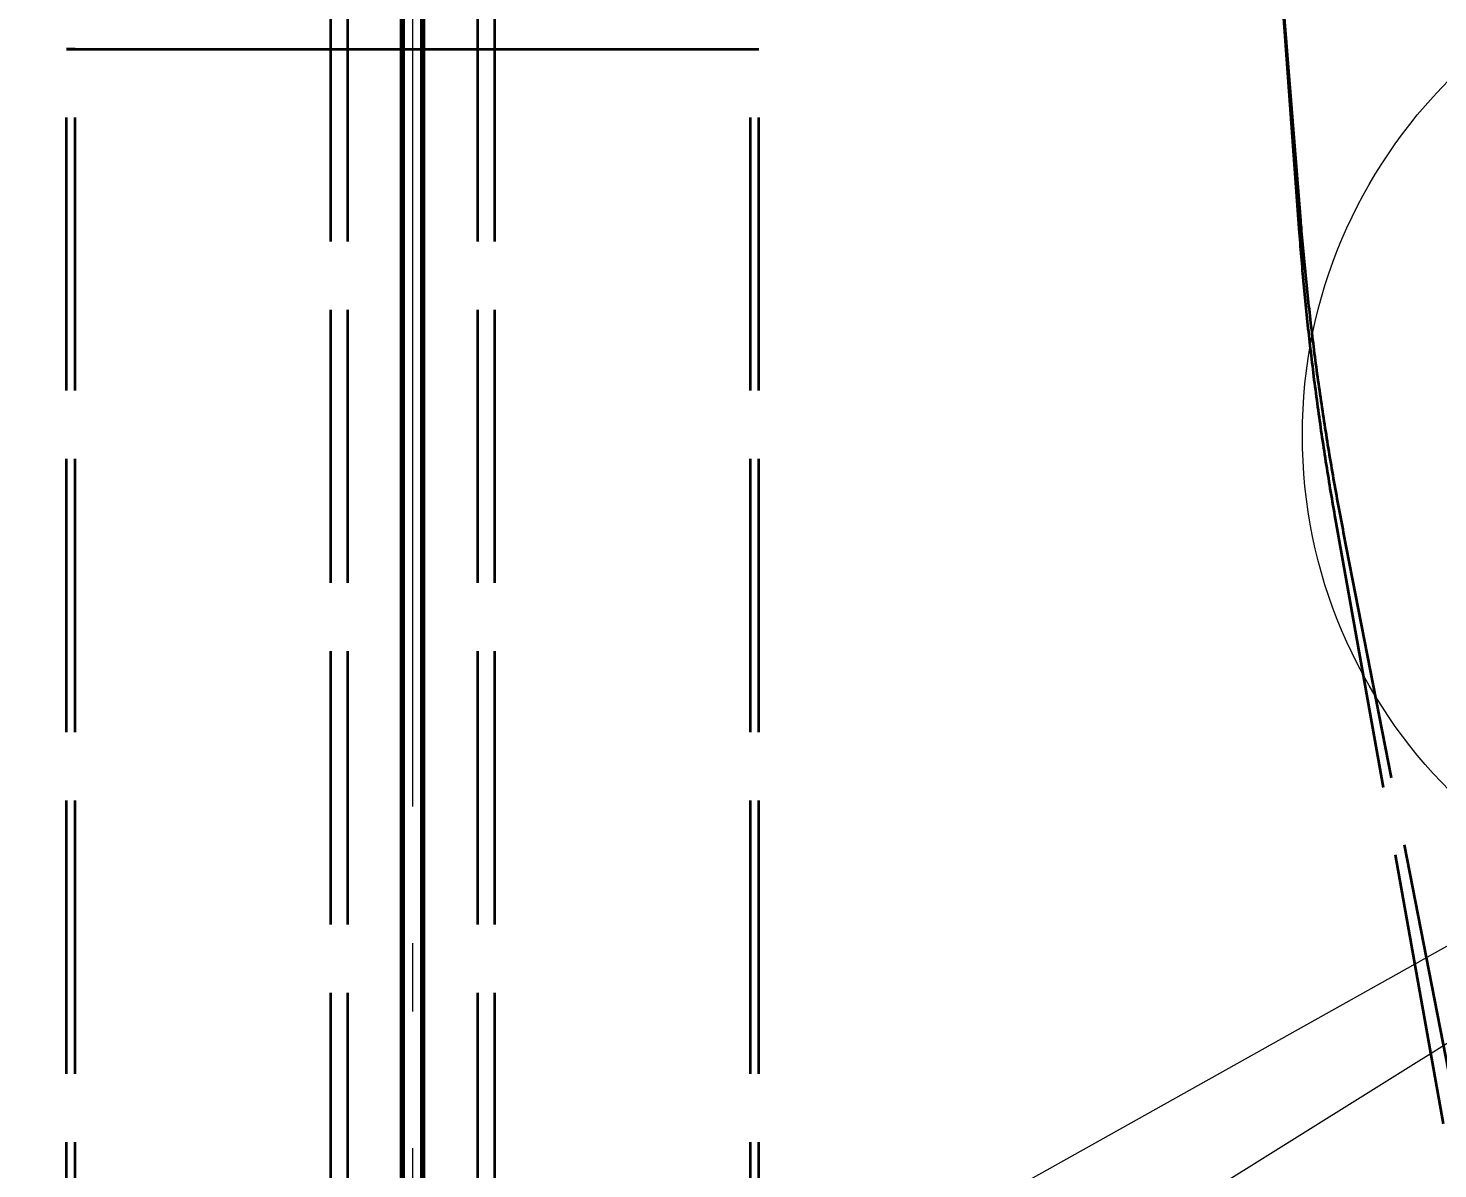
# Model space of a CAD drawing. Header units: millimetres. Extents: x 0 to 2382, y 0 to 420.
# Drawn here: x 153.87 to 174.5, y 271.11 to 287.81 of the extents above; entities that cross this region are included whole.
import ezdxf

# ---------------------------------------------------------------- set-up
doc = ezdxf.new("R2010")
doc.units = ezdxf.units.MM
doc.linetypes.add('IRAM-E-TRAZOS', pattern=[5, 4, -1])
doc.linetypes.add('IRAM-F-TRAZO-PUNTO', pattern=[20, 15, -2, 1, -2])
for name, color, linetype, lineweight in [('01-VISIBLE', 7, 'CONTINUOUS', 70), ('02-OCULTA', 4, 'IRAM-E-TRAZOS', 35), ('03-EJE', 1, 'IRAM-F-TRAZO-PUNTO', 18), ('04-COTA', 3, 'CONTINUOUS', 18), ('08-FINA', 5, 'CONTINUOUS', 18)]:
    doc.layers.add(name, color=color, linetype=linetype, lineweight=lineweight)
doc.styles.add('ISO3098', font='isocpeur.ttf')
doc.dimstyles.new('FLAMA-IRAM', dxfattribs={"dimtxt": 3.5, "dimasz": 3.5, "dimexe": 2, "dimexo": 1.5, "dimgap": 1, "dimtad": 1, "dimdec": 1, "dimtxsty": 'ISO3098', "dimblk": 'IRAM_FLECHA', "dimblk1": 'IRAM_FLECHA', "dimblk2": 'IRAM_FLECHA', "dimcen": 2.5, "dimclrd": 256, "dimclre": 256, "dimclrt": 256, "dimazin": 3, "dimtfac": 1, "dimtmove": 0, "dimatfit": 3, "dimlwd": 18, "dimlwe": 18})

# ---------------------------------------------------------------- blocks, each defined once
blk = doc.blocks.new('IRAM_FLECHA')
blk.add_solid([(0, 0), (-1, 0.125), (-1, -0.125)])

msp = doc.modelspace()

# ---------------------------------------------------------------- linework, layer by layer
at = {"layer": '01-VISIBLE'}
for p, q in [((159.35, 235.587), (159.35, 297.4)), ((159.65, 235.587), (159.65, 297.4))]:
    msp.add_line(p, q, dxfattribs=at)
at = {"layer": '02-OCULTA'}
for p, q in [((158.3, 219.685), (158.3, 312.118)), ((158.55, 219.685), (158.55, 312.118)), ((160.45, 219.685), (160.45, 312.118)), ((160.7, 219.685), (160.7, 312.118)), ((159.35, 229.6), (159.35, 297.4)), ((159.65, 229.6), (159.65, 297.4)), ((172.478, 284.812), (172.221, 288.295)), ((172.494, 284.991), (172.235, 288.2)), ((154.434, 267.5), (154.434, 287.5)), ((154.56, 287.5), (154.434, 287.5)), ((154.56, 267.5), (154.56, 287.5)), ((164.44, 287.5), (164.566, 287.5)), ((164.44, 267.5), (164.44, 287.5)), ((164.566, 267.5), (164.566, 287.5)), ((174.581, 271.766), (173.004, 280.622)), ((174.779, 271.926), (173.122, 280.424))]:
    msp.add_line(p, q, dxfattribs=at)
for points in [[(154.434, 287.5), (154.484, 287.5), (154.534, 287.5), (154.584, 287.5), (154.634, 287.5), (154.685, 287.5), (154.735, 287.5), (154.785, 287.5), (154.835, 287.5), (154.885, 287.5), (154.935, 287.5), (154.986, 287.5), (155.036, 287.5), (155.086, 287.5), (155.136, 287.5), (155.186, 287.5), (155.236, 287.5), (155.287, 287.5), (155.337, 287.5), (155.387, 287.5), (155.437, 287.5), (155.487, 287.5), (155.537, 287.5), (155.588, 287.5), (155.638, 287.5), (155.688, 287.5), (155.738, 287.5), (155.788, 287.5), (155.838, 287.5), (155.888, 287.5), (155.939, 287.5), (155.989, 287.5), (156.039, 287.5), (156.089, 287.5), (156.139, 287.5), (156.189, 287.5), (156.24, 287.5), (156.29, 287.5), (156.34, 287.5), (156.39, 287.5), (156.44, 287.5), (156.49, 287.5), (156.541, 287.5), (156.591, 287.5), (156.641, 287.5), (156.691, 287.5), (156.741, 287.5), (156.791, 287.5), (156.842, 287.5), (156.892, 287.5), (156.942, 287.5), (156.992, 287.5), (157.042, 287.5), (157.092, 287.5), (157.142, 287.5), (157.193, 287.5), (157.243, 287.5), (157.293, 287.5), (157.343, 287.5), (157.393, 287.5), (157.443, 287.5), (157.494, 287.5), (157.544, 287.5), (157.594, 287.5), (157.644, 287.5), (157.694, 287.5), (157.744, 287.5), (157.795, 287.5), (157.845, 287.5), (157.895, 287.5), (157.945, 287.5), (157.995, 287.5), (158.045, 287.5), (158.096, 287.5), (158.146, 287.5), (158.196, 287.5), (158.246, 287.5), (158.296, 287.5), (158.346, 287.5), (158.396, 287.5), (158.447, 287.5), (158.497, 287.5), (158.547, 287.5), (158.597, 287.5), (158.647, 287.5), (158.697, 287.5), (158.748, 287.5), (158.798, 287.5), (158.848, 287.5), (158.898, 287.5), (158.948, 287.5), (158.998, 287.5), (159.049, 287.5), (159.099, 287.5), (159.149, 287.5), (159.199, 287.5), (159.249, 287.5), (159.299, 287.5), (159.35, 287.5), (159.4, 287.5), (159.45, 287.5), (159.5, 287.5), (159.55, 287.5), (159.6, 287.5), (159.65, 287.5), (159.701, 287.5), (159.751, 287.5), (159.801, 287.5), (159.851, 287.5), (159.901, 287.5), (159.951, 287.5), (160.002, 287.5), (160.052, 287.5), (160.102, 287.5), (160.152, 287.5), (160.202, 287.5), (160.252, 287.5), (160.303, 287.5), (160.353, 287.5), (160.403, 287.5), (160.453, 287.5), (160.503, 287.5), (160.553, 287.5), (160.604, 287.5), (160.654, 287.5), (160.704, 287.5), (160.754, 287.5), (160.804, 287.5), (160.854, 287.5), (160.904, 287.5), (160.955, 287.5), (161.005, 287.5), (161.055, 287.5), (161.105, 287.5), (161.155, 287.5), (161.205, 287.5), (161.256, 287.5), (161.306, 287.5), (161.356, 287.5), (161.406, 287.5), (161.456, 287.5), (161.506, 287.5), (161.557, 287.5), (161.607, 287.5), (161.657, 287.5), (161.707, 287.5), (161.757, 287.5), (161.807, 287.5), (161.858, 287.5), (161.908, 287.5), (161.958, 287.5), (162.008, 287.5), (162.058, 287.5), (162.108, 287.5), (162.158, 287.5), (162.209, 287.5), (162.259, 287.5), (162.309, 287.5), (162.359, 287.5), (162.409, 287.5), (162.459, 287.5), (162.51, 287.5), (162.56, 287.5), (162.61, 287.5), (162.66, 287.5), (162.71, 287.5), (162.76, 287.5), (162.811, 287.5), (162.861, 287.5), (162.911, 287.5), (162.961, 287.5), (163.011, 287.5), (163.061, 287.5), (163.112, 287.5), (163.162, 287.5), (163.212, 287.5), (163.262, 287.5), (163.312, 287.5), (163.362, 287.5), (163.412, 287.5), (163.463, 287.5), (163.513, 287.5), (163.563, 287.5), (163.613, 287.5), (163.663, 287.5), (163.713, 287.5), (163.764, 287.5), (163.814, 287.5), (163.864, 287.5), (163.914, 287.5), (163.964, 287.5), (164.014, 287.5), (164.065, 287.5), (164.115, 287.5), (164.165, 287.5), (164.215, 287.5), (164.265, 287.5), (164.315, 287.5), (164.366, 287.5), (164.416, 287.5), (164.466, 287.5), (164.516, 287.5), (164.566, 287.5)], [(154.56, 287.5), (154.61, 287.5), (154.661, 287.5), (154.711, 287.5), (154.761, 287.5), (154.811, 287.5), (154.861, 287.5), (154.911, 287.5), (154.962, 287.5), (155.012, 287.5), (155.062, 287.5), (155.112, 287.5), (155.162, 287.5), (155.212, 287.5), (155.262, 287.5), (155.313, 287.5), (155.363, 287.5), (155.413, 287.5), (155.463, 287.5), (155.513, 287.5), (155.563, 287.5), (155.613, 287.5), (155.664, 287.5), (155.714, 287.5), (155.764, 287.5), (155.814, 287.5), (155.864, 287.5), (155.914, 287.5), (155.964, 287.5), (156.015, 287.5), (156.065, 287.5), (156.115, 287.5), (156.165, 287.5), (156.215, 287.5), (156.265, 287.5), (156.316, 287.5), (156.366, 287.5), (156.416, 287.5), (156.466, 287.5), (156.516, 287.5), (156.566, 287.5), (156.616, 287.5), (156.667, 287.5), (156.717, 287.5), (156.767, 287.5), (156.817, 287.5), (156.867, 287.5), (156.917, 287.5), (156.967, 287.5), (157.018, 287.5), (157.068, 287.5), (157.118, 287.5), (157.168, 287.5), (157.218, 287.5), (157.268, 287.5), (157.319, 287.5), (157.369, 287.5), (157.419, 287.5), (157.469, 287.5), (157.519, 287.5), (157.569, 287.5), (157.619, 287.5), (157.67, 287.5), (157.72, 287.5), (157.77, 287.5), (157.82, 287.5), (157.87, 287.5), (157.92, 287.5), (157.97, 287.5), (158.021, 287.5), (158.071, 287.5), (158.121, 287.5), (158.171, 287.5), (158.221, 287.5), (158.271, 287.5), (158.321, 287.5), (158.372, 287.5), (158.422, 287.5), (158.472, 287.5), (158.522, 287.5), (158.572, 287.5), (158.622, 287.5), (158.673, 287.5), (158.723, 287.5), (158.773, 287.5), (158.823, 287.5), (158.873, 287.5), (158.923, 287.5), (158.973, 287.5), (159.024, 287.5), (159.074, 287.5), (159.124, 287.5), (159.174, 287.5), (159.224, 287.5), (159.274, 287.5), (159.324, 287.5), (159.375, 287.5), (159.425, 287.5), (159.475, 287.5), (159.525, 287.5), (159.575, 287.5), (159.625, 287.5), (159.676, 287.5), (159.726, 287.5), (159.776, 287.5), (159.826, 287.5), (159.876, 287.5), (159.926, 287.5), (159.976, 287.5), (160.027, 287.5), (160.077, 287.5), (160.127, 287.5), (160.177, 287.5), (160.227, 287.5), (160.277, 287.5), (160.327, 287.5), (160.378, 287.5), (160.428, 287.5), (160.478, 287.5), (160.528, 287.5), (160.578, 287.5), (160.628, 287.5), (160.679, 287.5), (160.729, 287.5), (160.779, 287.5), (160.829, 287.5), (160.879, 287.5), (160.929, 287.5), (160.979, 287.5), (161.03, 287.5), (161.08, 287.5), (161.13, 287.5), (161.18, 287.5), (161.23, 287.5), (161.28, 287.5), (161.33, 287.5), (161.381, 287.5), (161.431, 287.5), (161.481, 287.5), (161.531, 287.5), (161.581, 287.5), (161.631, 287.5), (161.681, 287.5), (161.732, 287.5), (161.782, 287.5), (161.832, 287.5), (161.882, 287.5), (161.932, 287.5), (161.982, 287.5), (162.033, 287.5), (162.083, 287.5), (162.133, 287.5), (162.183, 287.5), (162.233, 287.5), (162.283, 287.5), (162.333, 287.5), (162.384, 287.5), (162.434, 287.5), (162.484, 287.5), (162.534, 287.5), (162.584, 287.5), (162.634, 287.5), (162.684, 287.5), (162.735, 287.5), (162.785, 287.5), (162.835, 287.5), (162.885, 287.5), (162.935, 287.5), (162.985, 287.5), (163.036, 287.5), (163.086, 287.5), (163.136, 287.5), (163.186, 287.5), (163.236, 287.5), (163.286, 287.5), (163.336, 287.5), (163.387, 287.5), (163.437, 287.5), (163.487, 287.5), (163.537, 287.5), (163.587, 287.5), (163.637, 287.5), (163.687, 287.5), (163.738, 287.5), (163.788, 287.5), (163.838, 287.5), (163.888, 287.5), (163.938, 287.5), (163.988, 287.5), (164.038, 287.5), (164.089, 287.5), (164.139, 287.5), (164.189, 287.5), (164.239, 287.5), (164.289, 287.5), (164.339, 287.5), (164.39, 287.5), (164.44, 287.5)], [(173.122, 280.424), (173.113, 280.473), (173.103, 280.523), (173.094, 280.572), (173.084, 280.621), (173.075, 280.67), (173.066, 280.719), (173.056, 280.769), (173.047, 280.818), (173.038, 280.867), (173.029, 280.917), (173.02, 280.966), (173.011, 281.015), (173.002, 281.065), (172.994, 281.114), (172.985, 281.163), (172.976, 281.213), (172.968, 281.262), (172.959, 281.312), (172.951, 281.361), (172.942, 281.41), (172.934, 281.46), (172.925, 281.509), (172.917, 281.559), (172.909, 281.608), (172.901, 281.658), (172.893, 281.707), (172.885, 281.757), (172.877, 281.806), (172.869, 281.856), (172.861, 281.905), (172.853, 281.955), (172.846, 282.004), (172.838, 282.054), (172.831, 282.103), (172.823, 282.153), (172.816, 282.202), (172.808, 282.252), (172.801, 282.302), (172.794, 282.351), (172.786, 282.401), (172.779, 282.45), (172.772, 282.5), (172.765, 282.55), (172.758, 282.599), (172.751, 282.649), (172.744, 282.699), (172.737, 282.748), (172.731, 282.798), (172.724, 282.848), (172.717, 282.897), (172.711, 282.947), (172.704, 282.997), (172.698, 283.046), (172.692, 283.096), (172.685, 283.146), (172.679, 283.196), (172.673, 283.245), (172.667, 283.295), (172.661, 283.345), (172.655, 283.395), (172.649, 283.444), (172.643, 283.494), (172.637, 283.544), (172.631, 283.594), (172.625, 283.644), (172.62, 283.693), (172.614, 283.743), (172.609, 283.793), (172.603, 283.843), (172.598, 283.893), (172.592, 283.942), (172.587, 283.992), (172.582, 284.042), (172.577, 284.092), (172.572, 284.142), (172.567, 284.192), (172.562, 284.242), (172.557, 284.292), (172.552, 284.341), (172.547, 284.391), (172.542, 284.441), (172.538, 284.491), (172.533, 284.541), (172.529, 284.591), (172.524, 284.641), (172.52, 284.691), (172.515, 284.741), (172.511, 284.791), (172.507, 284.841), (172.503, 284.891), (172.498, 284.941), (172.494, 284.991)], [(173.004, 280.622), (172.995, 280.672), (172.987, 280.721), (172.978, 280.771), (172.969, 280.82), (172.961, 280.87), (172.952, 280.919), (172.944, 280.969), (172.935, 281.018), (172.927, 281.068), (172.919, 281.118), (172.911, 281.167), (172.903, 281.217), (172.895, 281.267), (172.887, 281.316), (172.879, 281.366), (172.871, 281.416), (172.863, 281.465), (172.855, 281.515), (172.847, 281.565), (172.84, 281.614), (172.832, 281.664), (172.825, 281.714), (172.817, 281.764), (172.81, 281.813), (172.803, 281.863), (172.795, 281.913), (172.788, 281.963), (172.781, 282.012), (172.774, 282.062), (172.767, 282.112), (172.76, 282.162), (172.753, 282.212), (172.746, 282.261), (172.739, 282.311), (172.733, 282.361), (172.726, 282.411), (172.719, 282.461), (172.713, 282.511), (172.706, 282.56), (172.7, 282.61), (172.693, 282.66), (172.687, 282.71), (172.681, 282.76), (172.675, 282.81), (172.669, 282.86), (172.663, 282.91), (172.657, 282.96), (172.651, 283.01), (172.645, 283.06), (172.639, 283.11), (172.633, 283.16), (172.628, 283.21), (172.622, 283.26), (172.616, 283.309), (172.611, 283.359), (172.605, 283.409), (172.6, 283.459), (172.595, 283.509), (172.589, 283.56), (172.584, 283.61), (172.579, 283.66), (172.574, 283.71), (172.569, 283.76), (172.564, 283.81), (172.559, 283.86), (172.554, 283.91), (172.55, 283.96), (172.545, 284.01), (172.54, 284.06), (172.536, 284.11), (172.531, 284.16), (172.527, 284.21), (172.522, 284.26), (172.518, 284.31), (172.514, 284.361), (172.509, 284.411), (172.505, 284.461), (172.501, 284.511), (172.497, 284.561), (172.493, 284.611), (172.489, 284.661), (172.485, 284.712), (172.482, 284.762), (172.478, 284.812)]]:
    msp.add_lwpolyline(points, dxfattribs=at)
at = {"layer": '03-EJE'}
msp.add_line((159.5, 216.41), (159.5, 324.362), dxfattribs=at)
at = {"layer": '08-FINA'}
for p, q in [((212.509, 295.548), (159.5, 265.902)), ((202.606, 290.383), (159.5, 263.5))]:
    msp.add_line(p, q, dxfattribs=at)
msp.add_circle((179.885, 281.85), 7.367, dxfattribs=at)

# ---------------------------------------------------------------- dimensions: what is measured, and where the dimension line sits
at = {"layer": '04-COTA'}
msp.add_linear_dim(base=(121, 216.5), p1=(140, 216.5), p2=(156.5, 313.738), angle=90, dimstyle='FLAMA-IRAM', override={"dimlfac": 10}, dxfattribs=at).render()

doc.saveas('drawing.dxf')
